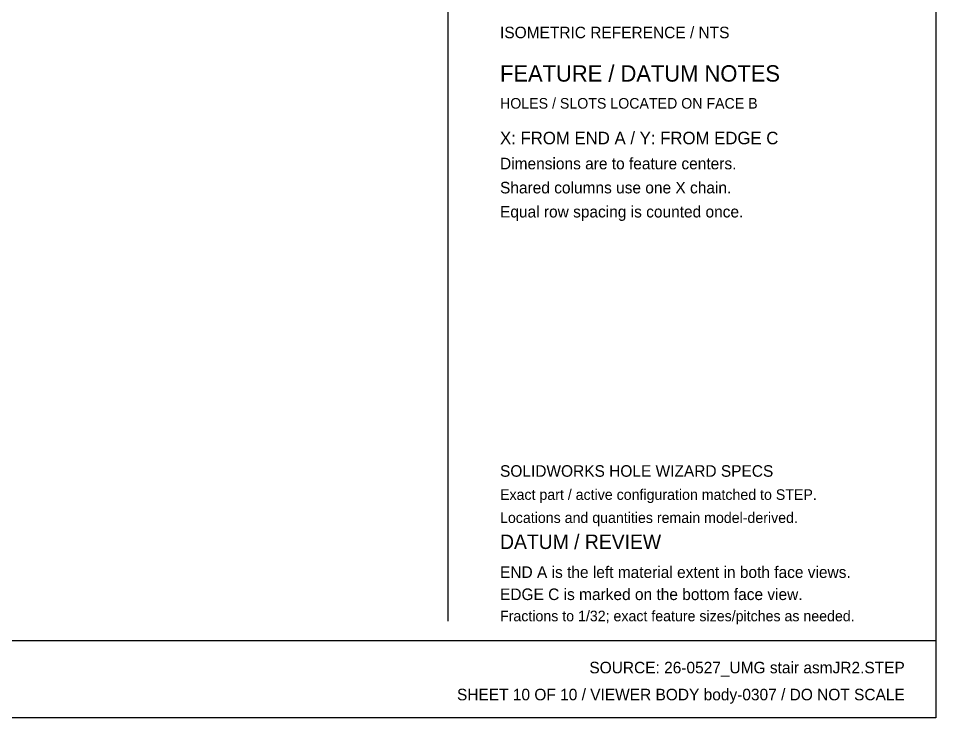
# Model space of a CAD drawing. Header units: inches. Extents: x 0.5 to 33.5, y 0.5 to 21.5.
# Drawn here: x 20.31 to 33.53, y 0.47 to 10.55 of the extents above; entities that cross this region are included whole.
import ezdxf
from ezdxf.enums import TextEntityAlignment as Align

# ---------------------------------------------------------------- set-up
doc = ezdxf.new("R2010")
doc.units = ezdxf.units.IN
doc.header["$MEASUREMENT"] = 0

msp = doc.modelspace()

# ---------------------------------------------------------------- linework, layer by layer
at = {"layer": 'OUTLINE'}
for p, q in [((33.528, 21.528), (33.528, 0.472)), ((26.5, 18.875), (26.5, 1.861)), ((0.472, 1.583), (33.528, 1.583)), ((33.528, 0.472), (0.472, 0.472))]:
    msp.add_line(p, q, dxfattribs=at)

# ---------------------------------------------------------------- texts
at = {"layer": 'ANNOTATION'}
for s, height, p in [('ISOMETRIC REFERENCE / NTS', 0.16667, (27.25, 10.264)), ('FEATURE / DATUM NOTES', 0.23611, (27.25, 9.639)), ('HOLES / SLOTS LOCATED ON FACE B', 0.15278, (27.25, 9.25)), ('X: FROM END A / Y: FROM EDGE C', 0.18056, (27.25, 8.736)), ('Dimensions are to feature centers.', 0.16667, (27.25, 8.375)), ('Shared columns use one X chain.', 0.16667, (27.25, 8.028)), ('Equal row spacing is counted once.', 0.16667, (27.25, 7.681)), ('SOLIDWORKS HOLE WIZARD SPECS', 0.16667, (27.25, 3.944)), ('Exact part / active configuration matched to STEP.', 0.15278, (27.25, 3.611)), ('Locations and quantities remain model-derived.', 0.15278, (27.25, 3.278)), ('DATUM / REVIEW', 0.20833, (27.25, 2.903)), ('END A is the left material extent in both face views.', 0.16667, (27.25, 2.486)), ('EDGE C is marked on the bottom face view.', 0.16667, (27.25, 2.167)), ('Fractions to 1/32; exact feature sizes/pitches as needed.', 0.15278, (27.25, 1.861))]:
    msp.add_text(s, height=height, dxfattribs=at).set_placement(p)
for s, p in [('SOURCE: 26-0527_UMG stair asmJR2.STEP', (33.083, 1.111)), ('SHEET 10 OF 10 / VIEWER BODY body-0307 / DO NOT SCALE', (33.083, 0.722))]:
    msp.add_text(s, height=0.16667, dxfattribs=at).set_placement(p, align=Align.RIGHT)

doc.saveas('drawing.dxf')
